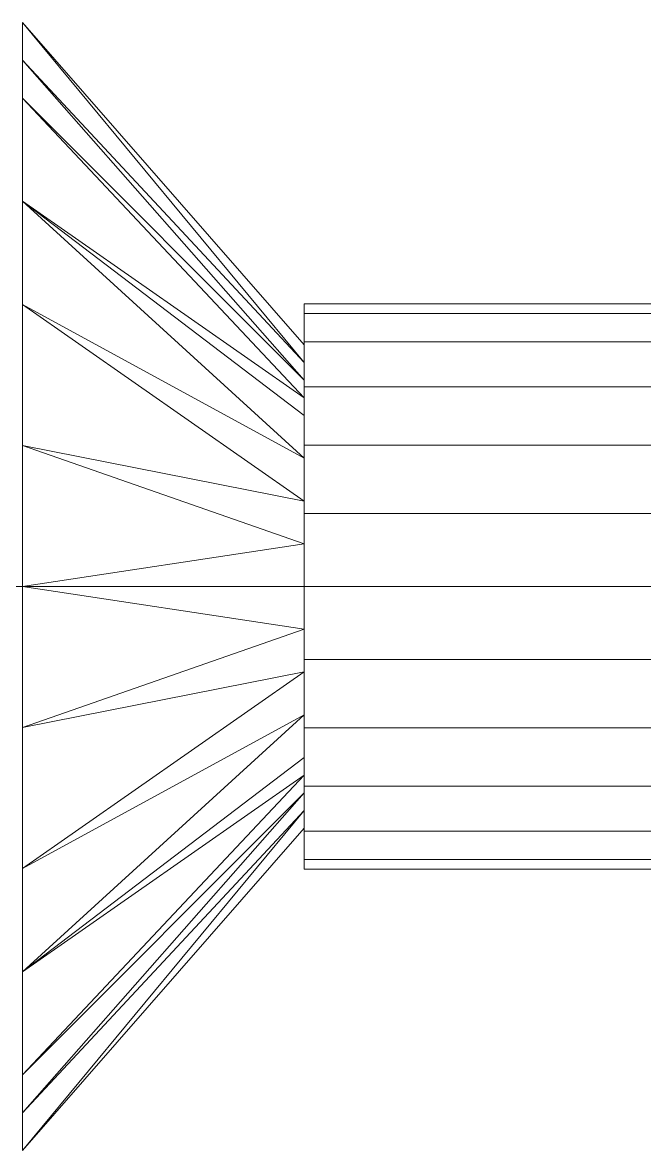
# Model space of a CAD drawing. Header units: inches. Extents: x -3326 to -59, y 8 to 1043.
# Drawn here: x -3066.005 to -3064.557, y 398.43 to 401.055 of the extents above; entities that cross this region are included whole.
import ezdxf

# ---------------------------------------------------------------- set-up
doc = ezdxf.new("R2010")
doc.units = ezdxf.units.IN
doc.header["$MEASUREMENT"] = 0
doc.layers.add('F-SPRN', color=10, linetype='Continuous', lineweight=9)
doc.layers.add('P-PIPE', color=10, linetype='Continuous', lineweight=9)

# ---------------------------------------------------------------- blocks, each defined once
blk = doc.blocks.new('Transition - Generic - Plumbing-CW-1127470-05 - Fourth Level')
at = {"layer": 'P-PIPE'}
mesh = blk.add_polyface(dxfattribs=at)
corners = [(0, -1.3125), (0, -1.1367, 0.6562), (0, -0.6562, 1.1367), (0, 0, 1.3125), (0, 0.6562, 1.1367), (0, 1.1367, 0.6562), (0, 1.3125), (0, 1.1367, -0.6562), (0, 0.6562, -1.1367), (0, 0, -1.3125), (0, -0.6562, -1.1367), (0, -1.1367, -0.6562)]
mesh.append_faces([[corners[k] for k in face] for face in [(0, 10, 11)]], dxfattribs={"vtx0": -1})
mesh.append_faces([[corners[k] for k in face] for face in [(0, 5, 9, 10)]], dxfattribs={"vtx0": -1, "vtx1": -1, "vtx3": -1})
mesh.append_faces([[corners[k] for k in face] for face in [(5, 7, 8, 9)]], dxfattribs={"vtx0": -1, "vtx3": -1})
mesh.append_faces([[corners[k] for k in face] for face in [(5, 6, 7)]], dxfattribs={"vtx2": -1})
mesh.append_faces([[corners[k] for k in face] for face in [(3, 4, 5, 0)]], dxfattribs={"vtx2": -1, "vtx3": -1})
mesh.append_faces([[corners[k] for k in face] for face in [(0, 1, 2, 3)]], dxfattribs={"vtx3": -1})
mesh = blk.add_polyface(dxfattribs=at)
corners = [(0, -1.3125), (0, -1.1367, -0.6562), (0, -0.6562, -1.1367), (0, 0, -1.3125), (0, 0.6562, -1.1367), (0, 1.1367, -0.6562), (0, 1.3125), (0.6562, 0.5625), (0.6562, 0.3977, -0.3977), (0.6562, 0, -0.5625), (0.6562, -0.3977, -0.3977), (0.6562, -0.5625), (0.6562, 0.4801, -0.1989), (0.6562, 0.1989, -0.4801), (0.6562, -0.1989, -0.4801), (0.6562, -0.4801, -0.1989), (0, 0.3281, -1.2246), (0.6562, 0.0994, -0.5213), (0.6562, 0.4389, -0.2983), (0, 1.2246, -0.3281), (0.6562, 0.5213, -0.0994), (0, -0.3281, -1.2246), (0.6562, -0.2983, -0.4389), (0, -1.2246, -0.3281), (0.6562, -0.5213, -0.0994), (0.6562, -0.4389, -0.2983), (0.6562, 0.2983, -0.4389), (0.6562, -0.0994, -0.5213), (0, -0.8965, -0.8965), (0, 0.8965, -0.8965)]
mesh.append_faces([[corners[k] for k in face] for face in [(0, 24, 11)]], dxfattribs={"vtx0": -1})
mesh.append_faces([[corners[k] for k in face] for face in [(27, 3, 9), (28, 25, 1), (3, 27, 21), (25, 28, 10), (4, 13, 16), (29, 26, 4), (26, 29, 8), (5, 18, 29), (6, 20, 19), (1, 15, 23), (2, 22, 28)]], dxfattribs={"vtx0": -1, "vtx1": -1})
mesh.append_faces([[corners[k] for k in face] for face in [(5, 12, 18), (2, 14, 22), (3, 17, 9), (12, 5, 19), (19, 20, 12), (23, 15, 24), (24, 0, 23), (16, 13, 17), (14, 2, 21)]], dxfattribs={"vtx0": -1, "vtx2": -1})
mesh.append_faces([[corners[k] for k in face] for face in [(7, 20, 6)]], dxfattribs={"vtx1": -1})
mesh.append_faces([[corners[k] for k in face] for face in [(18, 8, 29), (3, 16, 17), (22, 10, 28), (25, 15, 1), (26, 13, 4), (27, 14, 21)]], dxfattribs={"vtx1": -1, "vtx2": -1})
mesh = blk.add_polyface(dxfattribs=at)
corners = [(0, 1.3125), (0, 1.1367, 0.6562), (0, 0.6562, 1.1367), (0, 0, 1.3125), (0, -0.6562, 1.1367), (0, -1.1367, 0.6562), (0, -1.3125), (0.6562, -0.5625), (0.6562, -0.3977, 0.3977), (0.6562, 0, 0.5625), (0.6562, 0.3977, 0.3977), (0.6562, 0.5625), (0.6562, -0.4801, 0.1989), (0.6562, -0.1989, 0.4801), (0.6562, 0.1989, 0.4801), (0.6562, 0.4801, 0.1989), (0, -0.3281, 1.2246), (0.6562, -0.0994, 0.5213), (0.6562, -0.4389, 0.2983), (0, -1.2246, 0.3281), (0.6562, -0.5213, 0.0994), (0, 0.3281, 1.2246), (0.6562, 0.2983, 0.4389), (0, 1.2246, 0.3281), (0.6562, 0.5213, 0.0994), (0.6562, 0.4389, 0.2983), (0.6562, -0.2983, 0.4389), (0.6562, 0.0994, 0.5213), (0, 0.8965, 0.8965), (0, -0.8965, 0.8965)]
mesh.append_faces([[corners[k] for k in face] for face in [(0, 24, 11)]], dxfattribs={"vtx0": -1})
mesh.append_faces([[corners[k] for k in face] for face in [(27, 3, 9), (28, 25, 1), (3, 27, 21), (25, 28, 10), (4, 13, 16), (29, 26, 4), (26, 29, 8), (5, 18, 29), (6, 20, 19), (1, 15, 23), (2, 22, 28)]], dxfattribs={"vtx0": -1, "vtx1": -1})
mesh.append_faces([[corners[k] for k in face] for face in [(5, 12, 18), (2, 14, 22), (3, 17, 9), (12, 5, 19), (19, 20, 12), (23, 15, 24), (24, 0, 23), (16, 13, 17), (14, 2, 21)]], dxfattribs={"vtx0": -1, "vtx2": -1})
mesh.append_faces([[corners[k] for k in face] for face in [(7, 20, 6)]], dxfattribs={"vtx1": -1})
mesh.append_faces([[corners[k] for k in face] for face in [(18, 8, 29), (3, 16, 17), (22, 10, 28), (25, 15, 1), (26, 13, 4), (27, 14, 21)]], dxfattribs={"vtx1": -1, "vtx2": -1})
mesh = blk.add_polyface(dxfattribs=at)
corners = [(0.6562, -0.5625), (0.6562, -0.3977, -0.3977), (0.6562, 0, -0.5625), (0.6562, 0.3977, -0.3977), (0.6562, 0.5625), (0.6562, 0.3977, 0.3977), (0.6562, 0, 0.5625), (0.6562, -0.3977, 0.3977)]
mesh.append_faces([[corners[k] for k in face] for face in [(2, 4, 7, 1)]], dxfattribs={"vtx0": -1, "vtx1": -1, "vtx2": -1})
mesh.append_faces([[corners[k] for k in face] for face in [(3, 4, 2)]], dxfattribs={"vtx1": -1})
mesh.append_faces([[corners[k] for k in face] for face in [(5, 6, 7, 4), (7, 0, 1)]], dxfattribs={"vtx2": -1})

msp = doc.modelspace()

# ---------------------------------------------------------------- linework, layer by layer
at = {"layer": 'F-SPRN', "color": 1}
for p, q in [((-3066.0051, 399.7428, 964), (-3068.9972, 399.7428, 964)), ((-3066.0051, 399.7428, 964), (-3065.3488, 399.7428, 964)), ((-3063.33, 399.7428, 964), (-3065.3488, 399.7428, 964)), ((-3063.33, 399.7428, 964), (-3065.3488, 399.7428, 964))]:
    msp.add_line(p, q, dxfattribs=at)

# ---------------------------------------------------------------- block references
msp.add_blockref('Transition - Generic - Plumbing-CW-1127470-05 - Fourth Level', (-3066.0051, 399.7428, 964), dxfattribs=at)

# ---------------------------------------------------------------- meshes
mesh = msp.add_polyface(dxfattribs=at)
corners = [(-3065.3489, 400.4003, 964), (-3065.3489, 400.3779, 963.8298), (-3065.3489, 400.3122, 963.6713), (-3065.3489, 400.2077, 963.535), (-3065.3489, 400.0715, 963.4306), (-3065.3489, 399.913, 963.3649), (-3065.3489, 399.7428, 963.3425), (-3065.3489, 399.5726, 963.3649), (-3065.3489, 399.414, 963.4306), (-3065.3489, 399.2779, 963.535), (-3065.3489, 399.1734, 963.6713), (-3065.3489, 399.1077, 963.8298), (-3065.3489, 399.0853, 964), (-3065.3489, 399.1077, 964.1701), (-3065.3489, 399.1734, 964.3287), (-3065.3489, 399.2779, 964.4649), (-3065.3489, 399.414, 964.5694), (-3065.3489, 399.5726, 964.6351), (-3065.3489, 399.7428, 964.6575), (-3065.3489, 399.913, 964.6351), (-3065.3489, 400.0715, 964.5694), (-3065.3489, 400.2077, 964.4649), (-3065.3489, 400.3122, 964.3287), (-3065.3489, 400.3779, 964.1701)]
mesh.append_faces([[corners[k] for k in face] for face in [(23, 21, 22)]], dxfattribs={"vtx0": -1, "color": 1})
mesh.append_faces([[corners[k] for k in face] for face in [(5, 9, 3, 4), (11, 13, 9, 10)]], dxfattribs={"vtx0": -1, "vtx1": -1, "color": 1})
mesh.append_faces([[corners[k] for k in face] for face in [(13, 16, 21)]], dxfattribs={"vtx0": -1, "vtx1": -1, "vtx2": -1, "color": 1})
mesh.append_faces([[corners[k] for k in face] for face in [(21, 3, 9, 13)]], dxfattribs={"vtx0": -1, "vtx1": -1, "vtx2": -1, "vtx3": -1, "color": 1})
mesh.append_faces([[corners[k] for k in face] for face in [(12, 13, 11)]], dxfattribs={"vtx1": -1, "color": 1})
mesh.append_faces([[corners[k] for k in face] for face in [(7, 8, 9), (17, 18, 19, 16), (14, 15, 16, 13)]], dxfattribs={"vtx2": -1, "color": 1})
mesh.append_faces([[corners[k] for k in face] for face in [(1, 2, 3, 21), (23, 0, 1, 21), (19, 20, 21, 16), (5, 6, 7, 9)]], dxfattribs={"vtx2": -1, "vtx3": -1, "color": 1})
mesh = msp.add_polyface(dxfattribs=at)
corners = [(-3063.33, 399.7428, 964.6575), (-3063.33, 399.913, 964.6351), (-3063.33, 400.0715, 964.5694), (-3063.33, 400.2077, 964.4649), (-3063.33, 400.3122, 964.3287), (-3063.33, 400.3779, 964.1701), (-3063.33, 400.4003, 964), (-3065.3489, 400.4003, 964), (-3065.3489, 400.3779, 964.1701), (-3065.3489, 400.3122, 964.3287), (-3065.3489, 400.2077, 964.4649), (-3065.3489, 400.0715, 964.5694), (-3065.3489, 399.913, 964.6351), (-3065.3489, 399.7428, 964.6575)]
mesh.append_faces([[corners[k] for k in face] for face in [(5, 8, 9, 4)]], dxfattribs={"vtx0": -1, "vtx2": -1, "color": 1})
mesh.append_faces([[corners[k] for k in face] for face in [(3, 4, 9, 10), (11, 12, 1, 2), (2, 3, 10, 11)]], dxfattribs={"vtx1": -1, "vtx3": -1, "color": 1})
mesh.append_faces([[corners[k] for k in face] for face in [(6, 7, 8, 5)]], dxfattribs={"vtx2": -1, "color": 1})
mesh.append_faces([[corners[k] for k in face] for face in [(12, 13, 0, 1)]], dxfattribs={"vtx3": -1, "color": 1})
mesh = msp.add_polyface(dxfattribs=at)
corners = [(-3063.33, 400.4003, 964), (-3063.33, 400.3779, 963.8298), (-3063.33, 400.3122, 963.6713), (-3063.33, 400.2077, 963.535), (-3063.33, 400.0715, 963.4306), (-3063.33, 399.913, 963.3649), (-3063.33, 399.7428, 963.3425), (-3065.3489, 399.7428, 963.3425), (-3065.3489, 399.913, 963.3649), (-3065.3489, 400.0715, 963.4306), (-3065.3489, 400.2077, 963.535), (-3065.3489, 400.3122, 963.6713), (-3065.3489, 400.3779, 963.8298), (-3065.3489, 400.4003, 964)]
mesh.append_faces([[corners[k] for k in face] for face in [(7, 8, 5, 6)]], dxfattribs={"vtx1": -1, "color": 1})
mesh.append_faces([[corners[k] for k in face] for face in [(8, 9, 4, 5), (3, 4, 9, 10), (11, 12, 1, 2), (2, 3, 10, 11)]], dxfattribs={"vtx1": -1, "vtx3": -1, "color": 1})
mesh.append_faces([[corners[k] for k in face] for face in [(12, 13, 0, 1)]], dxfattribs={"vtx3": -1, "color": 1})
mesh = msp.add_polyface(dxfattribs=at)
corners = [(-3063.33, 399.0853, 964), (-3063.33, 399.1077, 964.1701), (-3063.33, 399.1734, 964.3287), (-3063.33, 399.2779, 964.4649), (-3063.33, 399.414, 964.5694), (-3063.33, 399.5726, 964.6351), (-3063.33, 399.7428, 964.6575), (-3065.3489, 399.7428, 964.6575), (-3065.3489, 399.5726, 964.6351), (-3065.3489, 399.414, 964.5694), (-3065.3489, 399.2779, 964.4649), (-3065.3489, 399.1734, 964.3287), (-3065.3489, 399.1077, 964.1701), (-3065.3489, 399.0853, 964)]
mesh.append_faces([[corners[k] for k in face] for face in [(7, 8, 5, 6)]], dxfattribs={"vtx1": -1, "color": 1})
mesh.append_faces([[corners[k] for k in face] for face in [(8, 9, 4, 5), (3, 4, 9, 10), (11, 12, 1, 2), (2, 3, 10, 11)]], dxfattribs={"vtx1": -1, "vtx3": -1, "color": 1})
mesh.append_faces([[corners[k] for k in face] for face in [(12, 13, 0, 1)]], dxfattribs={"vtx3": -1, "color": 1})
mesh = msp.add_polyface(dxfattribs=at)
corners = [(-3063.33, 399.7428, 963.3425), (-3063.33, 399.5726, 963.3649), (-3063.33, 399.414, 963.4306), (-3063.33, 399.2779, 963.535), (-3063.33, 399.1734, 963.6713), (-3063.33, 399.1077, 963.8298), (-3063.33, 399.0853, 964), (-3065.3489, 399.0853, 964), (-3065.3489, 399.1077, 963.8298), (-3065.3489, 399.1734, 963.6713), (-3065.3489, 399.2779, 963.535), (-3065.3489, 399.414, 963.4306), (-3065.3489, 399.5726, 963.3649), (-3065.3489, 399.7428, 963.3425)]
mesh.append_faces([[corners[k] for k in face] for face in [(7, 8, 5, 6)]], dxfattribs={"vtx1": -1, "color": 1})
mesh.append_faces([[corners[k] for k in face] for face in [(8, 9, 4, 5), (3, 4, 9, 10), (11, 12, 1, 2), (2, 3, 10, 11)]], dxfattribs={"vtx1": -1, "vtx3": -1, "color": 1})
mesh.append_faces([[corners[k] for k in face] for face in [(12, 13, 0, 1)]], dxfattribs={"vtx3": -1, "color": 1})

doc.saveas('drawing.dxf')
